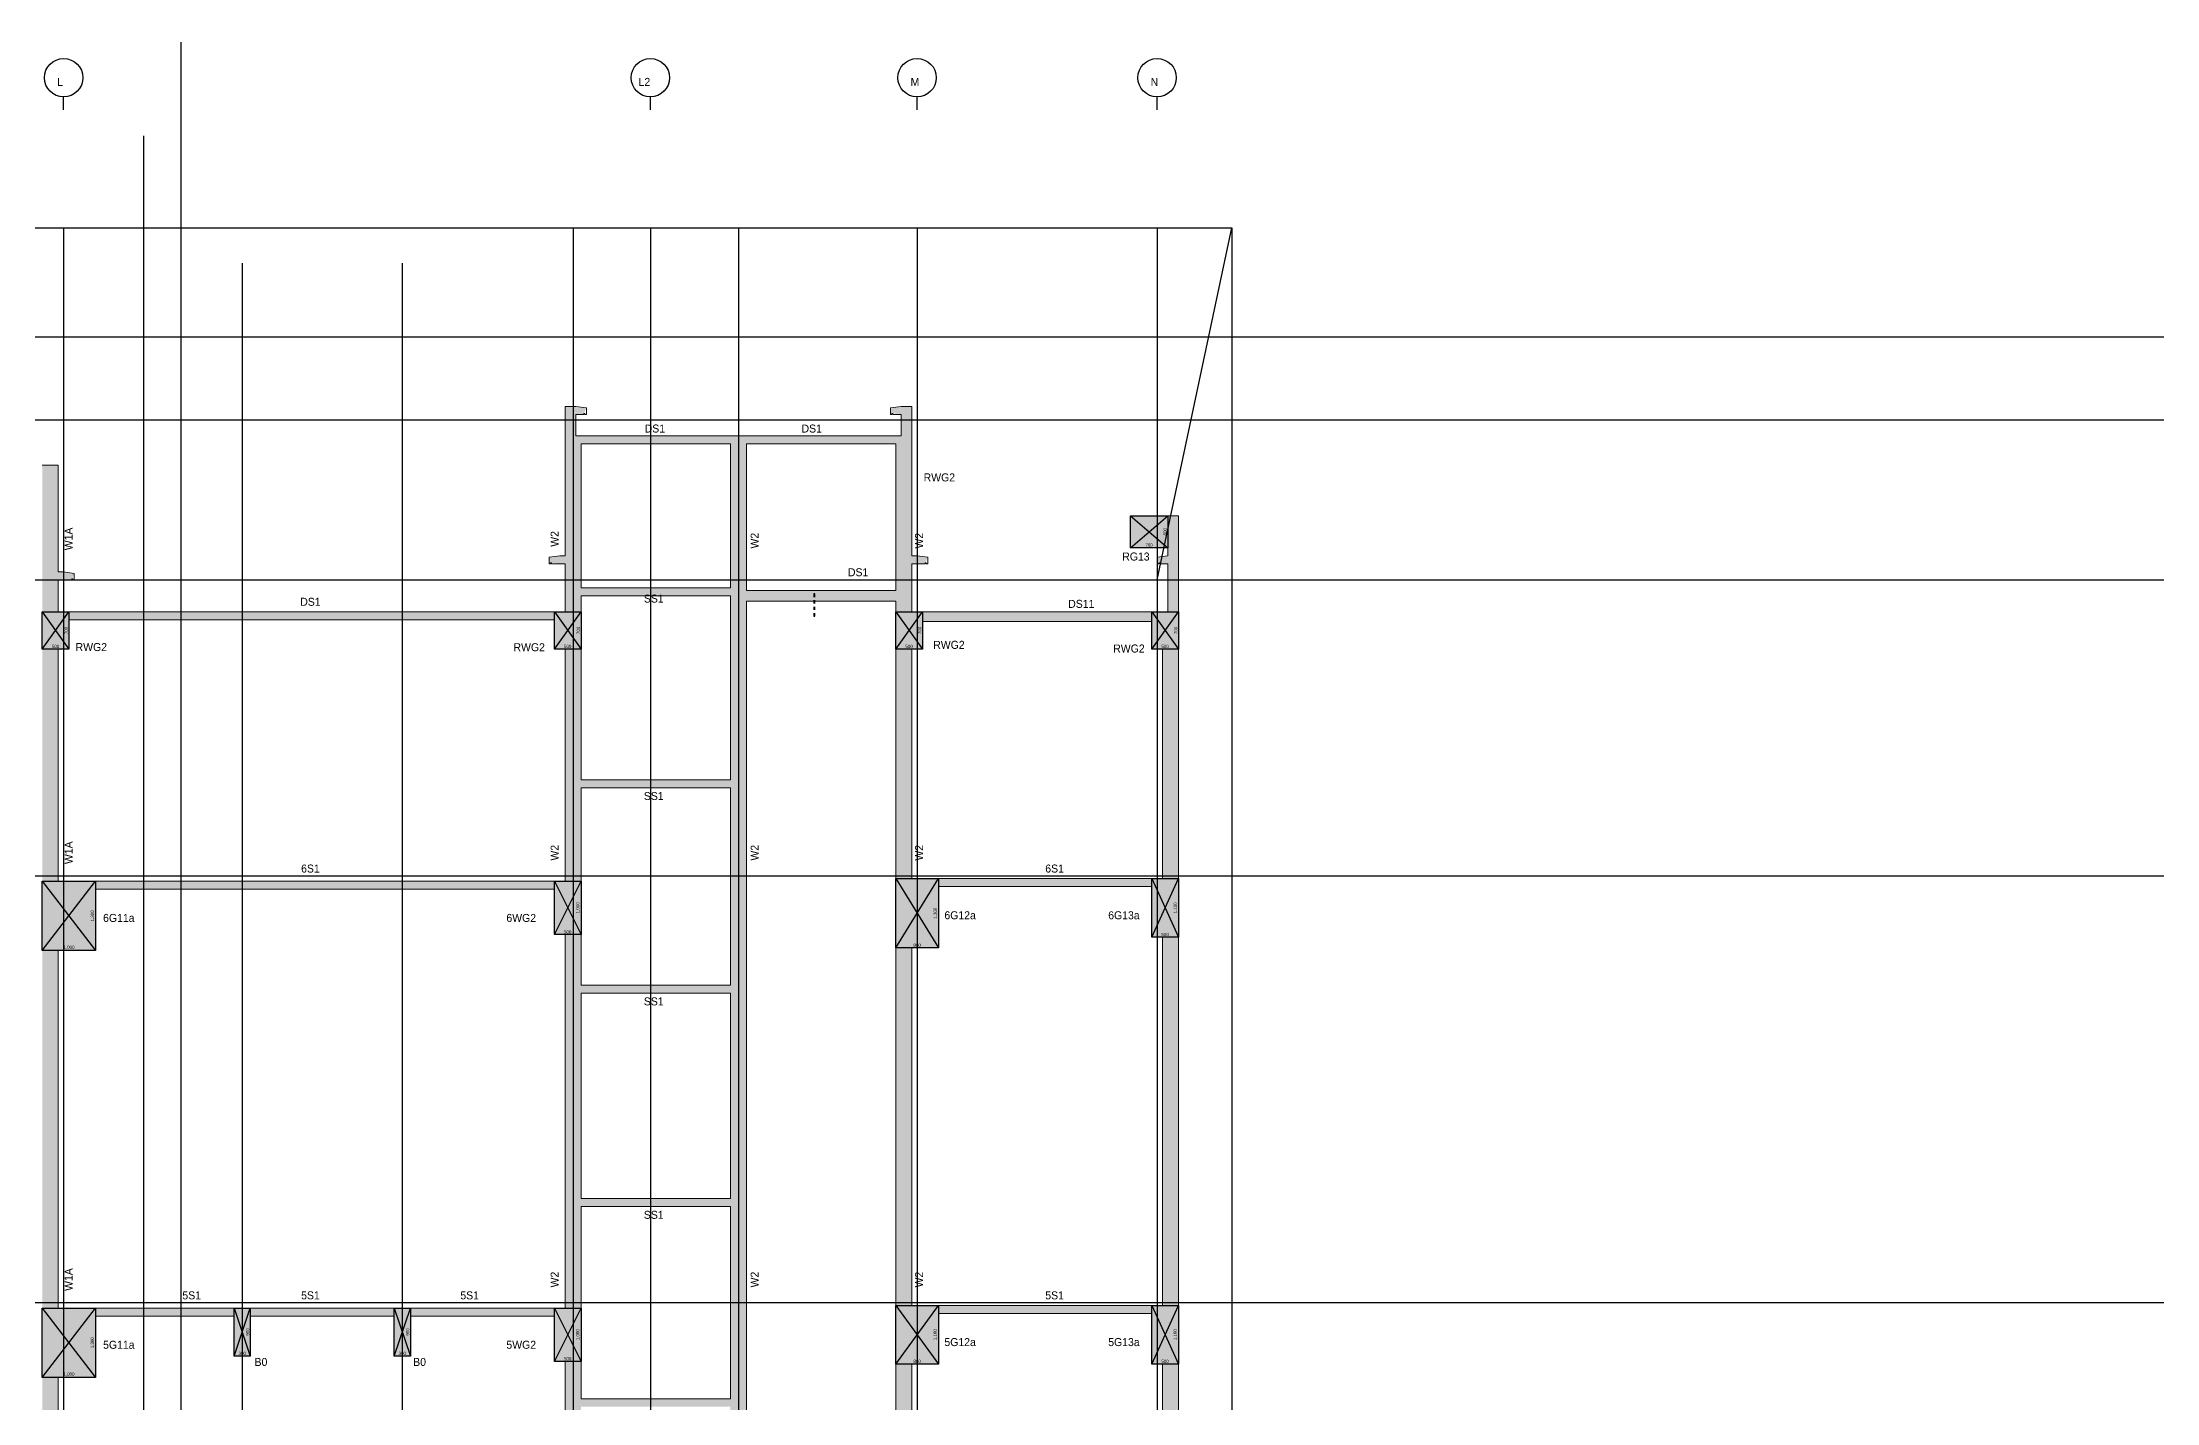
# Model space of a CAD drawing. Header units: millimetres. Extents: x -59434 to 186515, y -46562 to 55873.
# Drawn here: x 23900 to 63541, y 30375 to 55873 of the extents above; entities that cross this region are included whole.
import ezdxf
from ezdxf.enums import TextEntityAlignment as Align

# ---------------------------------------------------------------- set-up
doc = ezdxf.new("R2010")
doc.units = ezdxf.units.MM
doc.header["$LTSCALE"] = 60
doc.linetypes.add('HID', pattern=[2.3, 1.5, -0.8])
doc.linetypes.add('HIDDEN', pattern=[2, 1, -1])
doc.layers.get('Defpoints').update_dxf_attribs({"color": 151})
for name, color, linetype in [('A-CEN-AXIS', 1, 'Continuous'), ('A-CORE-ELEV', 5, 'Continuous'), ('구조SOLID', 253, 'Continuous')]:
    doc.layers.add(name, color=color, linetype=linetype)
doc.layers.add('A-CON', color=2, linetype='Continuous', lineweight=9)
for name, color, linetype, plot in [('AS-HIDLINE', 205, 'Continuous', False), ('NOPLOT-DIM', 191, 'Continuous', False), ('NOPLOT-부호', 4, 'Continuous', False)]:
    doc.layers.add(name, color=color, linetype=linetype, plot=plot)
doc.styles.add('Gdim', font='')
doc.styles.add('Gtx', font='')
doc.styles.get('Gdim').set_extended_font_data('Dotum')
doc.styles.get('Gtx').set_extended_font_data('Dotum')
doc.dimstyles.new('G-Xdim', dxfattribs={"dimscale": 30, "dimtxt": 2, "dimasz": 1, "dimexe": 1.2, "dimexo": 1.2, "dimgap": 0, "dimtad": 1, "dimdec": 1, "dimdsep": 46, "dimlunit": 6, "dimtxsty": 'Gdim', "dimcen": 1, "dimse1": 1, "dimse2": 1, "dimsd1": 1, "dimsd2": 1, "dimclrd": 1, "dimclre": 1, "dimclrt": 256, "dimadec": 0, "dimazin": 0, "dimtfac": 1, "dimtdec": 1, "dimtix": 1, "dimtmove": 2, "dimatfit": 1, "dimfxl": 2, "dimtolj": 1, "dimlwd": -1, "dimlwe": -1, "dimarcsym": 0})

# ---------------------------------------------------------------- blocks, each defined once
blk = doc.blocks.new('*D94')
at = {"layer": 'Defpoints', "color": 0, "linetype": 'Continuous', "transparency": 16777216}
for p in [(-200, -1100), (300, -1080), (300, -1100)]:
    blk.add_point(p, dxfattribs=at)
at = {"layer": 'AS-HIDLINE', "linetype": 'Continuous', "transparency": 16777216, "insert": (50, -1050), "char_height": 60, "attachment_point": 5, "style": 'Gdim'}
blk.add_mtext('\\A1;500', dxfattribs=at)
blk = doc.blocks.new('*D95')
at = {"layer": 'Defpoints', "color": 0, "linetype": 'Continuous', "transparency": 16777216}
for p in [(300, 0), (280, 0), (300, -1100)]:
    blk.add_point(p, dxfattribs=at)
at = {"layer": 'AS-HIDLINE', "linetype": 'Continuous', "transparency": 16777216, "insert": (244, -550), "char_height": 60, "attachment_point": 5, "rotation": 90, "style": 'Gdim'}
blk.add_mtext('\\A1;1,100', dxfattribs=at)
blk = doc.blocks.new('*D112')
at = {"layer": 'Defpoints', "color": 0, "linetype": 'Continuous', "transparency": 16777216}
for p in [(-500, -1100), (300, -1080), (300, -1100)]:
    blk.add_point(p, dxfattribs=at)
at = {"layer": 'AS-HIDLINE', "linetype": 'Continuous', "transparency": 16777216, "insert": (-100, -1050), "char_height": 60, "attachment_point": 5, "style": 'Gdim'}
blk.add_mtext('\\A1;800', dxfattribs=at)
blk = doc.blocks.new('*D113')
at = {"layer": 'Defpoints', "color": 0, "linetype": 'Continuous', "transparency": 16777216}
for p in [(300, 0), (280, 0), (300, -1100)]:
    blk.add_point(p, dxfattribs=at)
at = {"layer": 'AS-HIDLINE', "linetype": 'Continuous', "transparency": 16777216, "insert": (244, -550), "char_height": 60, "attachment_point": 5, "rotation": 90, "style": 'Gdim'}
blk.add_mtext('\\A1;1,100', dxfattribs=at)
blk = doc.blocks.new('*D106')
at = {"layer": 'Defpoints', "color": 0, "linetype": 'Continuous', "transparency": 16777216}
for p in [(-200, -1000), (300, -980), (300, -1000)]:
    blk.add_point(p, dxfattribs=at)
at = {"layer": 'AS-HIDLINE', "linetype": 'Continuous', "transparency": 16777216, "insert": (50, -950), "char_height": 60, "attachment_point": 5, "style": 'Gdim'}
blk.add_mtext('\\A1;500', dxfattribs=at)
blk = doc.blocks.new('*D107')
at = {"layer": 'Defpoints', "color": 0, "linetype": 'Continuous', "transparency": 16777216}
for p in [(300, 0), (280, 0), (300, -1000)]:
    blk.add_point(p, dxfattribs=at)
at = {"layer": 'AS-HIDLINE', "linetype": 'Continuous', "transparency": 16777216, "insert": (244, -500), "char_height": 60, "attachment_point": 5, "rotation": 90, "style": 'Gdim'}
blk.add_mtext('\\A1;1,000', dxfattribs=at)
blk = doc.blocks.new('*D110')
at = {"layer": 'Defpoints', "color": 0, "linetype": 'Continuous', "transparency": 16777216}
for p in [(-700, -1300), (300, -1280), (300, -1300)]:
    blk.add_point(p, dxfattribs=at)
at = {"layer": 'AS-HIDLINE', "linetype": 'Continuous', "transparency": 16777216, "insert": (-200, -1244), "char_height": 60, "attachment_point": 5, "style": 'Gdim'}
blk.add_mtext('\\A1;1,000', dxfattribs=at)
blk = doc.blocks.new('*D111')
at = {"layer": 'Defpoints', "color": 0, "linetype": 'Continuous', "transparency": 16777216}
for p in [(300, 0), (280, 0), (300, -1300)]:
    blk.add_point(p, dxfattribs=at)
at = {"layer": 'AS-HIDLINE', "linetype": 'Continuous', "transparency": 16777216, "insert": (244, -650), "char_height": 60, "attachment_point": 5, "rotation": 90, "style": 'Gdim'}
blk.add_mtext('\\A1;1,300', dxfattribs=at)
blk = doc.blocks.new('*D114')
at = {"layer": 'Defpoints', "color": 0, "linetype": 'Continuous', "transparency": 16777216}
for p in [(-500, -1300), (300, -1280), (300, -1300)]:
    blk.add_point(p, dxfattribs=at)
at = {"layer": 'AS-HIDLINE', "linetype": 'Continuous', "transparency": 16777216, "insert": (-100, -1250), "char_height": 60, "attachment_point": 5, "style": 'Gdim'}
blk.add_mtext('\\A1;800', dxfattribs=at)
blk = doc.blocks.new('*D115')
at = {"layer": 'Defpoints', "color": 0, "linetype": 'Continuous', "transparency": 16777216}
for p in [(300, 0), (280, 0), (300, -1300)]:
    blk.add_point(p, dxfattribs=at)
at = {"layer": 'AS-HIDLINE', "linetype": 'Continuous', "transparency": 16777216, "insert": (244, -650), "char_height": 60, "attachment_point": 5, "rotation": 90, "style": 'Gdim'}
blk.add_mtext('\\A1;1,300', dxfattribs=at)
blk = doc.blocks.new('*D116')
at = {"layer": 'Defpoints', "color": 0, "linetype": 'Continuous', "transparency": 16777216}
for p in [(-200, -700), (300, -680), (300, -700)]:
    blk.add_point(p, dxfattribs=at)
at = {"layer": 'AS-HIDLINE', "linetype": 'Continuous', "transparency": 16777216, "insert": (50, -650), "char_height": 60, "attachment_point": 5, "style": 'Gdim'}
blk.add_mtext('\\A1;500', dxfattribs=at)
blk = doc.blocks.new('*D117')
at = {"layer": 'Defpoints', "color": 0, "linetype": 'Continuous', "transparency": 16777216}
for p in [(300, 0), (280, 0), (300, -700)]:
    blk.add_point(p, dxfattribs=at)
at = {"layer": 'AS-HIDLINE', "linetype": 'Continuous', "transparency": 16777216, "insert": (250, -350), "char_height": 60, "attachment_point": 5, "rotation": 90, "style": 'Gdim'}
blk.add_mtext('\\A1;700', dxfattribs=at)
blk = doc.blocks.new('*D90')
at = {"layer": 'Defpoints', "color": 0, "linetype": 'Continuous', "transparency": 16777216}
for p in [(-500, -700), (0, -680), (0, -700)]:
    blk.add_point(p, dxfattribs=at)
at = {"layer": 'AS-HIDLINE', "linetype": 'Continuous', "transparency": 16777216, "insert": (-250, -650), "char_height": 60, "attachment_point": 5, "style": 'Gdim'}
blk.add_mtext('\\A1;500', dxfattribs=at)
blk = doc.blocks.new('*D91')
at = {"layer": 'Defpoints', "color": 0, "linetype": 'Continuous', "transparency": 16777216}
for p in [(0, 0), (-20, 0), (0, -700)]:
    blk.add_point(p, dxfattribs=at)
at = {"layer": 'AS-HIDLINE', "linetype": 'Continuous', "transparency": 16777216, "insert": (-50, -350), "char_height": 60, "attachment_point": 5, "rotation": 90, "style": 'Gdim'}
blk.add_mtext('\\A1;700', dxfattribs=at)
blk = doc.blocks.new('*D92')
at = {"layer": 'Defpoints', "color": 0, "linetype": 'Continuous', "transparency": 16777216}
for p in [(-500, -700), (0, -680), (0, -700)]:
    blk.add_point(p, dxfattribs=at)
at = {"layer": 'AS-HIDLINE', "linetype": 'Continuous', "transparency": 16777216, "insert": (-250, -650), "char_height": 60, "attachment_point": 5, "style": 'Gdim'}
blk.add_mtext('\\A1;500', dxfattribs=at)
blk = doc.blocks.new('*D93')
at = {"layer": 'Defpoints', "color": 0, "linetype": 'Continuous', "transparency": 16777216}
for p in [(0, 0), (-20, 0), (0, -700)]:
    blk.add_point(p, dxfattribs=at)
at = {"layer": 'AS-HIDLINE', "linetype": 'Continuous', "transparency": 16777216, "insert": (-50, -350), "char_height": 60, "attachment_point": 5, "rotation": 90, "style": 'Gdim'}
blk.add_mtext('\\A1;700', dxfattribs=at)
blk = doc.blocks.new('*D104')
at = {"layer": 'Defpoints', "color": 0, "linetype": 'Continuous', "transparency": 16777216}
for p in [(-400, -900), (-100, -880), (-100, -900)]:
    blk.add_point(p, dxfattribs=at)
at = {"layer": 'AS-HIDLINE', "linetype": 'Continuous', "transparency": 16777216, "insert": (-250, -850), "char_height": 60, "attachment_point": 5, "style": 'Gdim'}
blk.add_mtext('\\A1;300', dxfattribs=at)
blk = doc.blocks.new('*D105')
at = {"layer": 'Defpoints', "color": 0, "linetype": 'Continuous', "transparency": 16777216}
for p in [(-100, 0), (-120, 0), (-100, -900)]:
    blk.add_point(p, dxfattribs=at)
at = {"layer": 'AS-HIDLINE', "linetype": 'Continuous', "transparency": 16777216, "insert": (-150, -450), "char_height": 60, "attachment_point": 5, "rotation": 90, "style": 'Gdim'}
blk.add_mtext('\\A1;900', dxfattribs=at)
blk = doc.blocks.new('*D130')
at = {"layer": 'Defpoints', "color": 0, "linetype": 'Continuous', "transparency": 16777216}
for p in [(-600, -600), (100, -580), (100, -600)]:
    blk.add_point(p, dxfattribs=at)
at = {"layer": 'AS-HIDLINE', "linetype": 'Continuous', "transparency": 16777216, "insert": (-250, -550), "char_height": 60, "attachment_point": 5, "style": 'Gdim'}
blk.add_mtext('\\A1;700', dxfattribs=at)
blk = doc.blocks.new('*D131')
at = {"layer": 'Defpoints', "color": 0, "linetype": 'Continuous', "transparency": 16777216}
for p in [(100, 0), (80, 0), (100, -600)]:
    blk.add_point(p, dxfattribs=at)
at = {"layer": 'AS-HIDLINE', "linetype": 'Continuous', "transparency": 16777216, "insert": (50, -300), "char_height": 60, "attachment_point": 5, "rotation": 90, "style": 'Gdim'}
blk.add_mtext('\\A1;600', dxfattribs=at)
blk = doc.blocks.new('A$C2416a527')
at = {"layer": 'NOPLOT-DIM', "elevation": 0}
for points in [[(25621, 2213), (25621, 2453, -1), (25621, 3173, -1), (25621, 2453, 0)], [(36621, 2213), (36621, 2453, -1), (36621, 3173, -1), (36621, 2453, 0)], [(41621, 2213), (41621, 2453, -1), (41621, 3173, -1), (41621, 2453, 0)], [(46121, 2213), (46121, 2453, -1), (46121, 3173, -1), (46121, 2453, 0)]]:
    blk.add_lwpolyline(points, format="xyb", dxfattribs=at)
at = {"layer": 'NOPLOT-DIM', "style": 'Gtx'}
for s, p in [('L', (25500, 2659)), ('L2', (36399, 2659)), ('M', (41500, 2659, 0)), ('N', (46000, 2659))]:
    blk.add_text(s, height=150, dxfattribs=at).set_placement(p)
blk = doc.blocks.new('*U52')
at = {"layer": 'AS-HIDLINE', "linetype": 'Continuous'}
for p, q in [((-200, -1100), (300, 0)), ((-200, 0), (300, -1100))]:
    blk.add_line(p, q, dxfattribs=at)
blk.add_lwpolyline([(-200, -1100), (-200, 0), (300, 0), (300, -1100)], close=True, dxfattribs=at)
dim = blk.add_linear_dim(base=(280.13, 0), p1=(300, -1100), p2=(300, 0), angle=90, dimstyle='G-Xdim', override={"dimtxsty": 'Gdim'}, dxfattribs=at)
dim.commit()
dim.dimension.update_dxf_attribs({"geometry": '*D95', "text_midpoint": (244.31, -550)})
dim = blk.add_linear_dim(base=(300, -1080.06), p1=(-200, -1100), p2=(300, -1100), dimstyle='G-Xdim', override={"dimtxsty": 'Gdim'}, dxfattribs=at)
dim.commit()
dim.dimension.update_dxf_attribs({"geometry": '*D94', "text_midpoint": (50, -1050.02)})
blk = doc.blocks.new('*U61')
at = {"layer": 'AS-HIDLINE', "linetype": 'Continuous'}
for p, q in [((-500, -1100), (300, 0)), ((-500, 0), (300, -1100))]:
    blk.add_line(p, q, dxfattribs=at)
blk.add_lwpolyline([(-500, -1100), (-500, 0), (300, 0), (300, -1100)], close=True, dxfattribs=at)
dim = blk.add_linear_dim(base=(280.13, 0), p1=(300, -1100), p2=(300, 0), angle=90, dimstyle='G-Xdim', override={"dimtxsty": 'Gdim'}, dxfattribs=at)
dim.commit()
dim.dimension.update_dxf_attribs({"geometry": '*D113', "text_midpoint": (244.31, -550)})
dim = blk.add_linear_dim(base=(300, -1080.06), p1=(-500, -1100), p2=(300, -1100), dimstyle='G-Xdim', override={"dimtxsty": 'Gdim'}, dxfattribs=at)
dim.commit()
dim.dimension.update_dxf_attribs({"geometry": '*D112', "text_midpoint": (-100, -1050.02)})
blk = doc.blocks.new('*U58')
at = {"layer": 'AS-HIDLINE', "linetype": 'Continuous'}
for p, q in [((-200, -1000), (300, 0)), ((-200, 0), (300, -1000))]:
    blk.add_line(p, q, dxfattribs=at)
blk.add_lwpolyline([(-200, -1000), (-200, 0), (300, 0), (300, -1000)], close=True, dxfattribs=at)
dim = blk.add_linear_dim(base=(280.13, 0), p1=(300, -1000), p2=(300, 0), angle=90, dimstyle='G-Xdim', override={"dimtxsty": 'Gdim'}, dxfattribs=at)
dim.commit()
dim.dimension.update_dxf_attribs({"geometry": '*D107', "text_midpoint": (244.31, -500)})
dim = blk.add_linear_dim(base=(300, -980.06), p1=(-200, -1000), p2=(300, -1000), dimstyle='G-Xdim', override={"dimtxsty": 'Gdim'}, dxfattribs=at)
dim.commit()
dim.dimension.update_dxf_attribs({"geometry": '*D106', "text_midpoint": (50, -950.02)})
blk = doc.blocks.new('*U60')
at = {"layer": 'AS-HIDLINE', "linetype": 'Continuous'}
for p, q in [((-700, -1300), (300, 0)), ((-700, 0), (300, -1300))]:
    blk.add_line(p, q, dxfattribs=at)
blk.add_lwpolyline([(-700, -1300), (-700, 0), (300, 0), (300, -1300)], close=True, dxfattribs=at)
dim = blk.add_linear_dim(base=(280.13, 0), p1=(300, -1300), p2=(300, 0), angle=90, dimstyle='G-Xdim', override={"dimtxsty": 'Gdim'}, dxfattribs=at)
dim.commit()
dim.dimension.update_dxf_attribs({"geometry": '*D111', "text_midpoint": (244.31, -650)})
dim = blk.add_linear_dim(base=(300, -1280.06), p1=(-700, -1300), p2=(300, -1300), dimstyle='G-Xdim', override={"dimtxsty": 'Gdim'}, dxfattribs=at)
dim.commit()
dim.dimension.update_dxf_attribs({"geometry": '*D110', "text_midpoint": (-200, -1244.24)})
blk = doc.blocks.new('*U62')
at = {"layer": 'AS-HIDLINE', "linetype": 'Continuous'}
for p, q in [((-500, -1300), (300, 0)), ((-500, 0), (300, -1300))]:
    blk.add_line(p, q, dxfattribs=at)
blk.add_lwpolyline([(-500, -1300), (-500, 0), (300, 0), (300, -1300)], close=True, dxfattribs=at)
dim = blk.add_linear_dim(base=(280.13, 0), p1=(300, -1300), p2=(300, 0), angle=90, dimstyle='G-Xdim', override={"dimtxsty": 'Gdim'}, dxfattribs=at)
dim.commit()
dim.dimension.update_dxf_attribs({"geometry": '*D115', "text_midpoint": (244.31, -650)})
dim = blk.add_linear_dim(base=(300, -1280.06), p1=(-500, -1300), p2=(300, -1300), dimstyle='G-Xdim', override={"dimtxsty": 'Gdim'}, dxfattribs=at)
dim.commit()
dim.dimension.update_dxf_attribs({"geometry": '*D114', "text_midpoint": (-100, -1250.02)})
blk = doc.blocks.new('*U63')
at = {"layer": 'AS-HIDLINE', "linetype": 'Continuous'}
for p, q in [((-200, -700), (300, 0)), ((-200, 0), (300, -700))]:
    blk.add_line(p, q, dxfattribs=at)
blk.add_lwpolyline([(-200, -700), (-200, 0), (300, 0), (300, -700)], close=True, dxfattribs=at)
dim = blk.add_linear_dim(base=(280.13, 0), p1=(300, -700), p2=(300, 0), angle=90, dimstyle='G-Xdim', override={"dimtxsty": 'Gdim'}, dxfattribs=at)
dim.commit()
dim.dimension.update_dxf_attribs({"geometry": '*D117', "text_midpoint": (250.09, -350)})
dim = blk.add_linear_dim(base=(300, -680.06), p1=(-200, -700), p2=(300, -700), dimstyle='G-Xdim', override={"dimtxsty": 'Gdim'}, dxfattribs=at)
dim.commit()
dim.dimension.update_dxf_attribs({"geometry": '*D116', "text_midpoint": (50, -650.02)})
blk = doc.blocks.new('*U48')
at = {"layer": 'AS-HIDLINE', "linetype": 'Continuous'}
for p, q in [((-500, -700), (0, 0)), ((-500, 0), (0, -700))]:
    blk.add_line(p, q, dxfattribs=at)
blk.add_lwpolyline([(-500, -700), (-500, 0), (0, 0), (0, -700)], close=True, dxfattribs=at)
dim = blk.add_linear_dim(base=(-19.87, 0), p1=(0, -700), p2=(0, 0), angle=90, dimstyle='G-Xdim', override={"dimtxsty": 'Gdim'}, dxfattribs=at)
dim.commit()
dim.dimension.update_dxf_attribs({"geometry": '*D91', "text_midpoint": (-49.91, -350)})
dim = blk.add_linear_dim(base=(0, -680.06), p1=(-500, -700), p2=(0, -700), dimstyle='G-Xdim', override={"dimtxsty": 'Gdim'}, dxfattribs=at)
dim.commit()
dim.dimension.update_dxf_attribs({"geometry": '*D90', "text_midpoint": (-250, -650.02)})
blk = doc.blocks.new('*U50')
at = {"layer": 'AS-HIDLINE', "linetype": 'Continuous'}
for p, q in [((-500, -700), (0, 0)), ((-500, 0), (0, -700))]:
    blk.add_line(p, q, dxfattribs=at)
blk.add_lwpolyline([(-500, -700), (-500, 0), (0, 0), (0, -700)], close=True, dxfattribs=at)
dim = blk.add_linear_dim(base=(-19.87, 0), p1=(0, -700), p2=(0, 0), angle=90, dimstyle='G-Xdim', override={"dimtxsty": 'Gdim'}, dxfattribs=at)
dim.commit()
dim.dimension.update_dxf_attribs({"geometry": '*D93', "text_midpoint": (-49.91, -350)})
dim = blk.add_linear_dim(base=(0, -680.06), p1=(-500, -700), p2=(0, -700), dimstyle='G-Xdim', override={"dimtxsty": 'Gdim'}, dxfattribs=at)
dim.commit()
dim.dimension.update_dxf_attribs({"geometry": '*D92', "text_midpoint": (-250, -650.02)})
blk = doc.blocks.new('*U57')
at = {"layer": 'AS-HIDLINE', "linetype": 'Continuous'}
for p, q in [((-400, -900), (-100, 0)), ((-400, 0), (-100, -900))]:
    blk.add_line(p, q, dxfattribs=at)
blk.add_lwpolyline([(-400, -900), (-400, 0), (-100, 0), (-100, -900)], close=True, dxfattribs=at)
dim = blk.add_linear_dim(base=(-119.87, 0), p1=(-100, -900), p2=(-100, 0), angle=90, dimstyle='G-Xdim', override={"dimtxsty": 'Gdim'}, dxfattribs=at)
dim.commit()
dim.dimension.update_dxf_attribs({"geometry": '*D105', "text_midpoint": (-149.91, -450)})
dim = blk.add_linear_dim(base=(-100, -880.06), p1=(-400, -900), p2=(-100, -900), dimstyle='G-Xdim', override={"dimtxsty": 'Gdim'}, dxfattribs=at)
dim.commit()
dim.dimension.update_dxf_attribs({"geometry": '*D104', "text_midpoint": (-250, -850.02)})
blk = doc.blocks.new('*U74')
at = {"layer": 'AS-HIDLINE', "linetype": 'Continuous'}
for p, q in [((-600, -600), (100, 0)), ((-600, 0), (100, -600))]:
    blk.add_line(p, q, dxfattribs=at)
blk.add_lwpolyline([(-600, -600), (-600, 0), (100, 0), (100, -600)], close=True, dxfattribs=at)
dim = blk.add_linear_dim(base=(80.13, 0), p1=(100, -600), p2=(100, 0), angle=90, dimstyle='G-Xdim', override={"dimtxsty": 'Gdim'}, dxfattribs=at)
dim.commit()
dim.dimension.update_dxf_attribs({"geometry": '*D131', "text_midpoint": (50.09, -300)})
dim = blk.add_linear_dim(base=(100, -580.06), p1=(-600, -600), p2=(100, -600), dimstyle='G-Xdim', override={"dimtxsty": 'Gdim'}, dxfattribs=at)
dim.commit()
dim.dimension.update_dxf_attribs({"geometry": '*D130', "text_midpoint": (-250, -550.02)})

msp = doc.modelspace()

# ---------------------------------------------------------------- hatches: boundary and pattern name
at = {"layer": '구조SOLID'}
h = msp.add_hatch(color=256, dxfattribs=at)
h.dxf.hatch_style = 1
h.paths.add_polyline_path([(20300, 47950), (20000, 47950), (20000, 45950), (19900, 45950), (19700, 45920), (19700, 45815), (19745, 45815), (20000, 45800), (20000, 45200), (17700, 45200), (17700, 46100), (17955, 46100), (17955, 46115), (18000, 46220), (17800, 46250), (17700, 46250), (17700, 50200), (17500, 50200), (17300, 50170), (17300, 50065), (17345, 50065), (17500, 50050), (17500, 49650), (13100, 49650), (13100, 50050), (13255, 50050), (13255, 50065), (13300, 50170), (13100, 50200), (12900, 50200), (12900, 46250), (12800, 46250), (12600, 46220), (12600, 46115), (12645, 46115), (12900, 46100), (12900, 45200), (3600, 45200), (3600, 46100), (3755, 46100), (3755, 46115), (3770, 46115), (3770, 46100), (3800, 46100), (3800, 46220), (3600, 46250), (3600, 47000), (3400, 47000), (3400, -2250), (2300, -2250), (2300, -3750), (19100, -3750), (19100, -1650), (25900, -1650), (25900, -550), (32350, -550), (32350, -1650), (35600, -1650), (35600, -1850), (35600, -3350), (46300, -3350), (46300, -1850), (45200, -1850), (45200, 47000), (45000, 47000), (45000, 46250), (44800, 46220), (44800, 46100), (44830, 46100), (44830, 46115), (44845, 46115), (44845, 46100), (45000, 46100), (45000, 45200), (40200, 45200), (40200, 46100), (40455, 46100), (40455, 46115), (40500, 46220), (40300, 46250), (40200, 46250), (40200, 49050), (40000, 49050), (39800, 49020), (39800, 48915), (39845, 48915), (40000, 48900), (40000, 48500), (33900, 48500), (33900, 48900), (34055, 48900), (34055, 48915), (34100, 49020), (33900, 49050), (33700, 49050), (33700, 46250), (33600, 46250), (33400, 46220), (33400, 46115), (33445, 46115), (33700, 46100), (33700, 45200), (24200, 45200), (24200, 45800), (24455, 45800), (24455, 45815), (24500, 45920), (24300, 45950), (24200, 45950), (24200, 47950), (23900, 47950), (23900, 8650), (20300, 8650)])
h.paths.add_polyline_path([(7900, 31050), (8400, 31050), (8400, 25150), (3700, 25150), (3700, 31050), (3900, 31050), (3900, 32000), (7900, 32000)], flags=16)
h.paths.add_polyline_path([(8700, 39950), (12700, 39950), (12700, 39050), (12900, 39050), (12900, -2250), (8700, -2250)], flags=16)
h.paths.add_polyline_path([(3700, 32150), (3700, 39050), (3900, 39050), (3900, 40000), (7900, 40000), (7900, 38850), (8400, 38850), (8400, 32150)], flags=16)
h.paths.add_polyline_path([(13200, 45700), (13400, 45700), (13400, 46200), (17200, 46200), (17200, 45700), (17400, 45700), (17400, -2250), (13200, -2250)], flags=16)
h.paths.add_polyline_path([(7900, 25000), (7900, 24050), (8400, 24050), (8400, 17650), (3700, 17650), (3700, 24050), (3900, 24050), (3900, 25000)], flags=16)
h.paths.add_polyline_path([(3700, 40150), (3700, 44500), (3900, 44500), (3900, 45020), (8200, 45020), (8200, 44500), (8400, 44500), (8400, 40150)], flags=16)
h.paths.add_polyline_path([(8700, 40150), (8700, 45020), (12700, 45020), (12700, 44500), (12900, 44500), (12900, 40150)], flags=16)
h.paths.add_polyline_path([(17700, 31150), (17900, 31150), (17900, 31970), (19700, 31970), (19700, 31050), (20000, 31050), (20000, 25150), (17700, 25150)], flags=16)
h.paths.add_polyline_path([(17700, 32150), (17700, 39050), (17900, 39050), (17900, 40000), (19700, 40000), (19700, 39050), (20000, 39050), (20000, 32150)], flags=16)
h.paths.add_polyline_path([(17900, 24970), (19700, 24970), (19700, 24050), (20000, 24050), (20000, 17650), (17700, 17650), (17700, 24150), (17900, 24150)], flags=16)
h.paths.add_polyline_path([(17700, 40150), (17700, 45050), (19800, 45050), (19800, 44500), (20000, 44500), (20000, 40150)], flags=16)
h.paths.add_polyline_path([(7900, 17500), (7900, 16350), (8400, 16350), (8400, 8650), (3700, 8650), (3700, 16350), (3900, 16350), (3900, 17500)], flags=16)
h.paths.add_polyline_path([(13200, 46400), (13200, 48950), (13400, 48950), (13400, 49470), (17200, 49470), (17200, 48950), (17400, 48950), (17400, 46400)], flags=16)
h.paths.add_polyline_path([(24200, 32150), (24200, 38850), (24900, 38850), (24900, 40000), (33500, 40000), (33500, 39150), (33700, 39150), (33700, 32150)], flags=16)
h.paths.add_polyline_path([(24200, 30850), (24900, 30850), (24900, 32000), (27500, 32000), (27500, 31250), (27800, 31250), (27800, 32000), (30500, 32000), (30500, 31250), (30800, 31250), (30800, 32000), (33500, 32000), (33500, 31150), (33700, 31150), (33700, 25150), (24200, 25150)], flags=16)
h.paths.add_polyline_path([(17900, 17500), (19700, 17500), (19700, 16550), (20000, 16550), (20000, 8650), (17700, 8650), (17700, 16650), (17900, 16650)], flags=16)
h.paths.add_polyline_path([(24200, 23850), (24900, 23850), (24900, 25000), (27500, 25000), (27500, 24250), (27800, 24250), (27800, 25000), (30500, 25000), (30500, 24250), (30800, 24250), (30800, 25000), (33500, 25000), (33500, 24150), (33700, 24150), (33700, 17650), (24200, 17650)], flags=16)
h.paths.add_polyline_path([(24200, 40150), (24200, 44500), (24400, 44500), (24400, 45050), (33500, 45050), (33500, 44500), (33700, 44500), (33700, 40150)], flags=16)
h.paths.add_polyline_path([(24900, 17500), (27500, 17500), (27500, 16750), (27800, 16750), (27800, 17500), (30500, 17500), (30500, 16750), (30800, 16750), (30800, 17500), (33500, 17500), (33500, 16550), (33700, 16550), (33700, 8650), (24200, 8650), (24200, 16350), (24900, 16350)], flags=16)
h.paths.add_polyline_path([(7900, 8500), (7900, 5550), (8400, 5550), (8400, -150), (8100, -150), (8100, -1050), (8400, -1050), (8400, -2250), (3700, -2250), (3700, -1050), (4000, -1050), (4000, -150), (3700, -150), (3700, 5550), (3900, 5550), (3900, 6650), (3700, 6650), (3700, 8500)], flags=16)
h.paths.add_polyline_path([(17900, 8470), (19700, 8470), (19700, 7550), (20000, 7550), (20000, -150), (17700, -150), (17700, 7650), (17900, 7650)], flags=16)
h.paths.add_polyline_path([(34000, 34050), (36800, 34050), (36800, 30450), (34000, 30450)], flags=16)
h.paths.add_polyline_path([(34000, 30300), (36800, 30300), (36800, 26950), (34000, 26950)], flags=16)
h.paths.add_polyline_path([(34000, 34200), (34000, 38050), (36800, 38050), (36800, 34200)], flags=16)
h.paths.add_polyline_path([(20300, 8500), (23900, 8500), (23900, -150), (20300, -150)], flags=16)
h.paths.add_polyline_path([(34000, 26800), (36800, 26800), (36800, 23325), (34000, 23325)], flags=16)
h.paths.add_polyline_path([(34000, 38200), (34000, 41900), (36800, 41900), (36800, 38200)], flags=16)
h.paths.add_polyline_path([(34000, 23175), (36800, 23175), (36800, 19575), (34000, 19575)], flags=16)
h.paths.add_polyline_path([(34000, 42050), (34000, 45500), (36800, 45500), (36800, 42050)], flags=16)
h.paths.add_polyline_path([(24900, 8500), (27500, 8500), (27500, 7750), (27800, 7750), (27800, 8500), (30500, 8500), (30500, 7750), (30800, 7750), (30800, 8500), (33500, 8500), (33500, 7550), (33700, 7550), (33700, -150), (24200, -150), (24200, 7350), (24900, 7350)], flags=16)
h.paths.add_polyline_path([(34000, 19425), (36800, 19425), (36800, 16200), (34000, 16200)], flags=16)
h.paths.add_polyline_path([(37100, 45400), (39900, 45400), (39900, -1850), (40200, -1850), (40200, -1050), (40500, -1050), (40500, -150), (40200, -150), (40200, 7650), (40700, 7650), (40700, 8500), (44700, 8500), (44700, 7650), (44900, 7650), (44900, -150), (44600, -150), (44600, -1050), (44900, -1050), (44900, -1850), (37100, -1850)], flags=16)
h.paths.add_polyline_path([(34000, 45650), (34000, 48350), (36800, 48350), (36800, 45650)], flags=16)
h.paths.add_polyline_path([(34000, 16050), (36800, 16050), (36800, 13200), (34000, 13200)], flags=16)
h.paths.add_polyline_path([(34000, 13050), (36800, 13050), (36800, 10200), (34000, 10200)], flags=16)
h.paths.add_polyline_path([(40200, 31100), (40700, 31100), (40700, 32050), (44700, 32050), (44700, 31100), (44900, 31100), (44900, 25150), (40200, 25150)], flags=16)
h.paths.add_polyline_path([(40200, 32200), (40200, 38900), (40700, 38900), (40700, 40050), (44700, 40050), (44700, 39100), (44900, 39100), (44900, 32200)], flags=16)
h.paths.add_polyline_path([(37100, 45600), (37100, 48350), (39700, 48350), (39900, 48350), (39900, 45600)], flags=16)
h.paths.add_polyline_path([(40200, 24050), (40700, 24050), (40700, 25000), (44700, 25000), (44700, 24050), (44900, 24050), (44900, 17650), (40200, 17650)], flags=16)
h.paths.add_polyline_path([(40200, 40200), (40200, 44500), (40400, 44500), (40400, 45020), (44700, 45020), (44700, 44500), (44900, 44500), (44900, 40200)], flags=16)
h.paths.add_polyline_path([(34000, 10050), (36800, 10050), (36800, 6512.5), (34000, 6512.5)], flags=16)
h.paths.add_polyline_path([(40700, 17500), (44700, 17500), (44700, 16350), (44900, 16350), (44900, 8650), (40200, 8650), (40200, 16350), (40700, 16350)], flags=16)
h.paths.add_polyline_path([(34000, 6362.5), (36800, 6362.5), (36800, 2137.5), (34000, 2137.5)], flags=16)
h.paths.add_polyline_path([(34000, 1987.5), (36800, 1987.5), (36800, -150), (34000, -150)], flags=16)
h = msp.add_hatch(color=256, dxfattribs=at)
h.dxf.hatch_style = 1
h.paths.add_polyline_path([(44300, 47000), (45000, 47000), (45000, 46400), (44300, 46400)])

# ---------------------------------------------------------------- linework, layer by layer
at = {"layer": 'A-CEN-AXIS'}
for p, q in [((24300, 52396.8), (24300, -11694.5)), ((33850, 52396.8), (33850, -11694.5)), ((35300, 52396.8), (35300, -11694.5)), ((36950, 52396.8), (36950, -11694.5)), ((40300, 52396.8), (40300, -11694.5)), ((40300, 52396.8), (40300, -11694.5)), ((44800, 52396.8), (44800, -11694.5)), ((-3065.7, 50350), (186515.5, 50350)), ((-3065.7, 48800), (186515.5, 48800)), ((-3065.7, 45800), (186515.5, 45800)), ((-3065.7, 40250), (186515.5, 40250)), ((-3065.7, 32250), (186515.5, 32250))]:
    msp.add_line(p, q, dxfattribs=at)
at = {"layer": 'A-CON'}
for p, q in [((33700, 49050), (33700, 46250)), ((33700, 49050), (33900, 49050)), ((33900, 49050), (34100, 49020)), ((33900, 48900), (33900, 48500)), ((34055, 48900), (33900, 48900)), ((34070, 48915), (34055, 48915)), ((34055, 48915), (34055, 48900)), ((34070, 48900), (34070, 48915)), ((34100, 48900), (34070, 48900)), ((34100, 49020), (34100, 48900)), ((40000, 49050), (39800, 49020)), ((39800, 49020), (39800, 48900)), ((39800, 48900), (39830, 48900)), ((39830, 48900), (39830, 48915)), ((39830, 48915), (39845, 48915)), ((39845, 48915), (39845, 48900)), ((39845, 48900), (40000, 48900)), ((40000, 49050), (40200, 49050)), ((40000, 48900), (40000, 48500)), ((40200, 49050), (40200, 46250)), ((33900, 48500), (40000, 48500)), ((34000, 48350), (34000, 45650)), ((34000, 48350), (36800, 48350)), ((36800, 48350), (36800, 45650)), ((37100, 48350), (37100, 45600)), ((37100, 48350), (39900, 48350)), ((39900, 48350), (39900, 45600)), ((24200, 47950), (23900, 47950)), ((24200, 47950), (24200, 45950, 0)), ((45000, 47000, 0), (45200, 47000)), ((45200, 47000), (45200, -1850)), ((45000, 46400, 0), (45000, 46250, 0)), ((33400, 46220), (33600, 46250)), ((33400, 46100), (33400, 46220)), ((33430, 46100), (33400, 46100)), ((33445, 46115), (33430, 46115)), ((33430, 46115), (33430, 46100)), ((33445, 46100), (33445, 46115)), ((33700, 46100), (33445, 46100)), ((33600, 46250), (33700, 46250)), ((33700, 46100, 0), (33700, 45200)), ((40300, 46250), (40200, 46250)), ((40200, 46100), (40200, 45200, 0)), ((40200, 46100), (40455, 46100)), ((40500, 46220), (40300, 46250)), ((40455, 46100), (40455, 46115)), ((40455, 46115), (40470, 46115)), ((40470, 46115), (40470, 46100)), ((40470, 46100), (40500, 46100)), ((40500, 46100), (40500, 46220)), ((44800, 46220, 0), (45000, 46250, 0)), ((44800, 46100, 0), (44800, 46220, 0)), ((44830, 46100, 0), (44800, 46100, 0)), ((44845, 46115, 0), (44830, 46115, 0)), ((44830, 46115, 0), (44830, 46100, 0)), ((44845, 46100, 0), (44845, 46115, 0)), ((45000, 46100, 0), (44845, 46100, 0)), ((45000, 46100, 0), (45000, 45200)), ((45000, 46100, 0), (45000, 45200)), ((24300, 45950, 0), (24200, 45950, 0)), ((24200, 45800, 0), (24200, 45200, 0)), ((24200, 45800, 0), (24455, 45800, 0)), ((24500, 45920, 0), (24300, 45950, 0)), ((24455, 45800, 0), (24455, 45815, 0)), ((24455, 45815, 0), (24470, 45815, 0)), ((24470, 45815, 0), (24470, 45800, 0)), ((24470, 45800, 0), (24500, 45800, 0)), ((24500, 45800, 0), (24500, 45920, 0)), ((36800, 45650), (34000, 45650)), ((37100, 45600), (39900, 45600)), ((24200, 45200), (33700, 45200)), ((34000, 45500), (34000, 42050)), ((36800, 45500), (34000, 45500)), ((36800, 45500), (36800, 42050)), ((37100, 45400), (37100, -1850)), ((37100, 45400, 0), (39900, 45400, 0)), ((39900, 45400, 0), (39900, -1850)), ((40200, 45200, 0), (45000, 45200, 0)), ((24400, 45050, 0), (33500, 45050)), ((24400, 44500), (24400, 45050, 0)), ((33500, 45050), (33500, 44500)), ((40400, 45020, 0), (44700, 45020, 0)), ((40400, 44500, 0), (40400, 45020, 0)), ((44700, 45020), (44700, 44500)), ((24200, 44500, 0), (24200, 40150, 0)), ((24200, 44500), (24400, 44500)), ((33500, 44500), (33700, 44500)), ((33700, 44500), (33700, 40150, 0)), ((40200, 44500), (40200, 40200)), ((40200, 44500, 0), (40400, 44500, 0)), ((44700, 44500), (44900, 44500)), ((44900, 44500, 0), (44900, 40200)), ((36800, 42050), (34000, 42050)), ((34000, 41900), (34000, 38200)), ((36800, 41900), (34000, 41900)), ((36800, 41900), (36800, 38200)), ((24200, 40150), (33700, 40150)), ((40200, 40200), (44900, 40200)), ((40700, 40050), (44700, 40050)), ((40700, 38900), (40700, 40050)), ((44700, 40050), (44700, 39100)), ((24900, 40000), (33500, 40000)), ((24900, 38850), (24900, 40000)), ((33500, 40000), (33500, 39150)), ((24200, 38850), (24900, 38850)), ((24200, 38850, 0), (24200, 32150, 0)), ((33500, 39150), (33700, 39150)), ((33700, 39150, 0), (33700, 32150, 0)), ((40200, 38900), (40200, 32200)), ((40200, 38900), (40700, 38900)), ((44700, 39100), (44900, 39100)), ((44900, 39100), (44900, 32200)), ((36800, 38200), (34000, 38200)), ((34000, 38050), (34000, 34200)), ((36800, 38050), (34000, 38050)), ((36800, 38050), (36800, 34200)), ((36800, 34200), (34000, 34200)), ((34000, 34050), (34000, 30450)), ((36800, 34050), (34000, 34050)), ((36800, 34050), (36800, 30450)), ((24200, 32150), (33700, 32150)), ((40200, 32200), (44900, 32200)), ((24900, 32000), (27500, 32000)), ((24900, 30850), (24900, 32000)), ((27800, 32000), (30500, 32000)), ((30800, 32000), (33500, 32000)), ((33500, 32000), (33500, 31150)), ((40700, 32050), (44700, 32050)), ((40700, 31100), (40700, 32050)), ((44700, 32050), (44700, 31100)), ((33500, 31150), (33700, 31150)), ((33700, 31150), (33700, 25150)), ((40200, 31100), (40200, 25150)), ((40200, 31100), (40700, 31100)), ((44700, 31100), (44900, 31100)), ((44900, 31100), (44900, 25150)), ((24200, 30850), (24900, 30850)), ((24200, 30850, 0), (24200, 25150, 0)), ((36800, 30450), (34000, 30450))]:
    msp.add_line(p, q, dxfattribs=at)
at = {"layer": 'A-CON', "color": 0, "linetype": 'HID'}
msp.add_line((45000, 46400, 0), (45000, 47000), dxfattribs=at)
at = {"layer": 'A-CON', "elevation": 0}
for points in [[(45000, 46400), (44300, 46400), (44300, 47000), (45000, 47000)], [(27500, 32000), (27500, 31250), (27800, 31250), (27800, 32000)], [(30500, 32000), (30500, 31250), (30800, 31250), (30800, 32000)]]:
    msp.add_lwpolyline(points, dxfattribs=at)
at = {"layer": 'A-CORE-ELEV', "color": 5, "linetype": 'HIDDEN', "elevation": 0}
msp.add_lwpolyline([(38364, 45535), (38364, 45115), (38386, 45115), (38386, 45535)], close=True, dxfattribs=at)
at = {"layer": 'NOPLOT-DIM'}
for p, q in [((26500, 55873.4), (26500, -13476.2)), ((44800, 45800), (46200, 52396.8)), ((27650, 51730.8), (27650, 6680)), ((30650, 51730.8), (30650, 6696.8))]:
    msp.add_line(p, q, dxfattribs=at)
at = {"layer": 'NOPLOT-DIM', "elevation": 0}
msp.add_lwpolyline([(25800, 54117.3), (25800.5, 24345.1), (25689.1, 24243.3), (25911.9, 24332.4), (25800.5, 24230.8), (25800, -12205.4)], dxfattribs=at)
for points in [[(26499.3, 52396.8), (26499.3, 15750), (-1320.7, 15750), (-1320.7, 52396.8)], [(46200, -11694.5), (-1320, -11694.5), (-1320, 52396.8), (46200, 52396.8)], [(46199.3, 52396.8), (46199.3, 15750), (18379.3, 15750), (18379.3, 52396.8)]]:
    msp.add_lwpolyline(points, close=True, dxfattribs=at)

# ---------------------------------------------------------------- block references
at = {"layer": 'AS-HIDLINE', "linetype": 'Continuous'}
for name, p in [('*U74', (44900, 47000)), ('*U50', (24400, 45200)), ('*U50', (34000, 45200)), ('*U48', (40400, 45200, 0)), ('*U63', (44900, 45200)), ('*U60', (24600, 40150)), ('*U58', (33700, 40150)), ('*U62', (40400, 40200)), ('*U52', (44900, 40200)), ('*U60', (24600, 32150)), ('*U57', (27900, 32150)), ('*U57', (30900, 32150)), ('*U58', (33700, 32150)), ('*U61', (40400, 32200)), ('*U52', (44900, 32200))]:
    msp.add_blockref(name, p, dxfattribs=at)
at = {"layer": 'NOPLOT-DIM'}
msp.add_blockref('A$C2416a527', (-1320.7, 52396.8), dxfattribs=at)

# ---------------------------------------------------------------- texts
at = {"layer": 'NOPLOT-부호', "style": 'Gdim'}
for s, p in [('DS1', (35384.8, 48634)), ('DS1', (38324.8, 48634)), ('RWG2', (40717.8, 47718.3, 0)), ('DS1', (39195.2, 45940.4, 0)), ('RG13', (44403.3, 46235.1, 0)), ('DS1', (28927.3, 45386.8)), ('SS1', (35363.6, 45446.7)), ('DS11', (43378.8, 45348.1, 0)), ('RWG2', (24819.1, 44538.2, 0)), ('RWG2', (33028.5, 44534.8, 0)), ('RWG2', (40897.7, 44579.9, 0)), ('RWG2', (44272.5, 44511.1, 0)), ('SS1', (35363.6, 41746.7)), ('6S1', (28927.3, 40386.8)), ('6S1', (42878.4, 40386.8)), ('6G11a', (25334.8, 39461.1, 0)), ('6WG2', (32879.2, 39461.1, 0)), ('6G12a', (41107.3, 39511.1, 0)), ('6G13a', (44178.4, 39511.1, 0)), ('SS1', (35363.6, 37896.7)), ('SS1', (35363.6, 33896.7)), ('5S1', (26701.3, 32386.8)), ('5S1', (28927.3, 32386.8)), ('5S1', (31912.5, 32386.8)), ('5S1', (42878.4, 32386.8)), ('5G11a', (25334.8, 31461.1, 0)), ('5WG2', (32879.2, 31461.1, 0)), ('5G12a', (41107.3, 31511.1, 0)), ('5G13a', (44178.4, 31511.1, 0)), ('B0', (27999.5, 31138.7)), ('B0', (30973.9, 31138.7))]:
    msp.add_text(s, height=150, dxfattribs=at).set_placement(p, align=Align.MIDDLE)
for s, p in [('W1A', (24393.4, 46565)), ('W2', (33504.2, 46565)), ('W2', (37254.1, 46532)), ('W2', (40336.5, 46532)), ('W1A', (24393.4, 40683.1)), ('W2', (33504.2, 40683.1)), ('W2', (37254.1, 40683.1)), ('W2', (40336.5, 40683.1)), ('W1A', (24393.4, 32683.1, 0)), ('W2', (33504.2, 32683.1, 0)), ('W2', (37254.1, 32683.1, 0)), ('W2', (40336.5, 32683.1, 0))]:
    msp.add_text(s, height=150, rotation=90, dxfattribs=at).set_placement(p, align=Align.MIDDLE)

doc.saveas('drawing.dxf')
